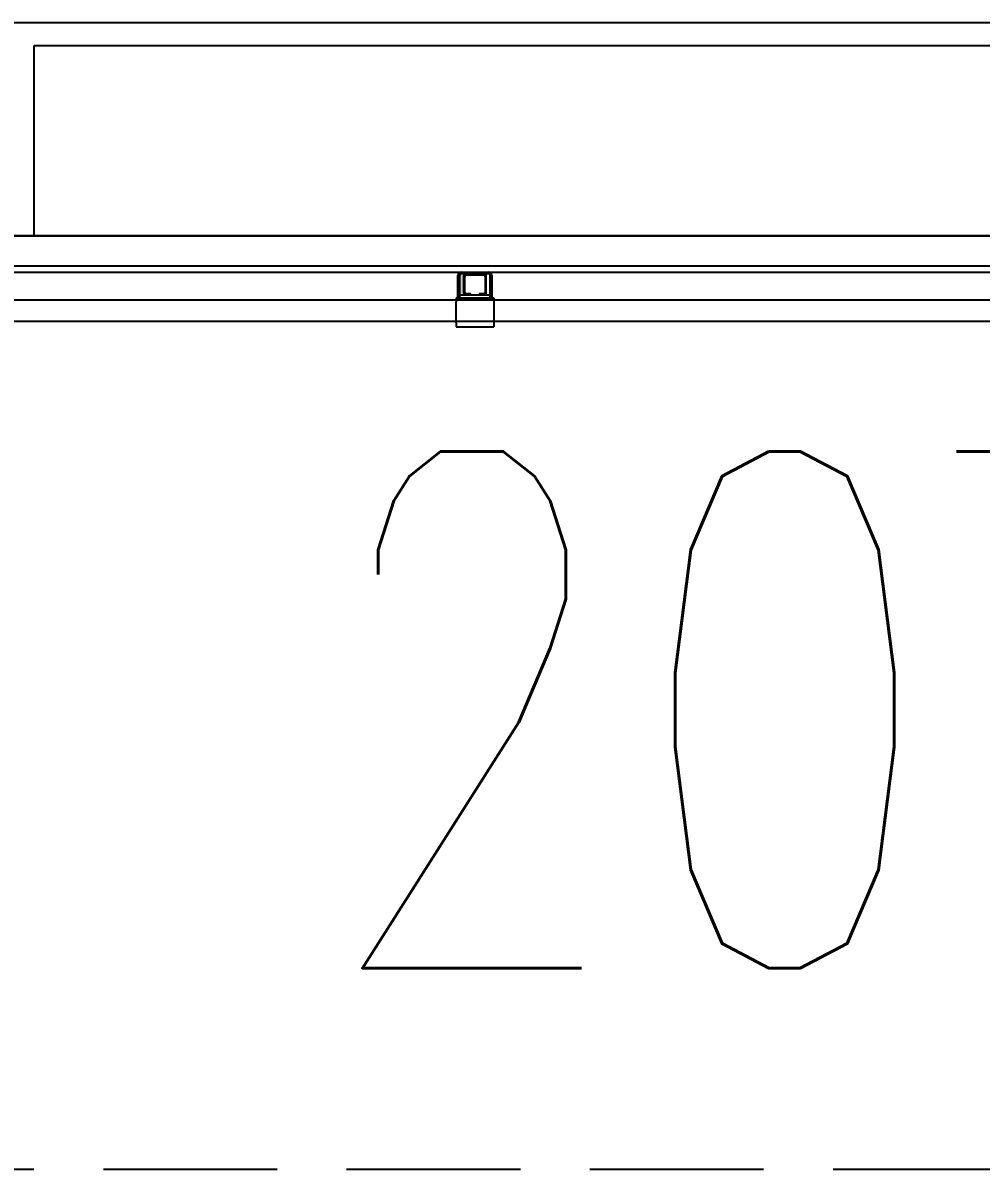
# Model space of a CAD drawing. Extents: x -1201378 to 2367219, y -619313 to 244905.
# Drawn here: x 1559424 to 1560802, y -77421 to -75771 of the extents above; entities that cross this region are included whole.
import ezdxf

# ---------------------------------------------------------------- set-up
doc = ezdxf.new("R2010")
doc.units = 0
doc.header["$LTSCALE"] = 1000
doc.linetypes.add('DASH', pattern=[0.35, 0.25, -0.1])
doc.layers.get('0').update_dxf_attribs({"linetype": 'CONTINUOUS'})
for name, color, linetype in [('A-LIN-V', 9, 'CONTINUOUS'), ('FHSGH10105-主梁-06', 7, 'CONTINUOUS'), ('S-SB', 21, 'CONTINUOUS')]:
    doc.layers.add(name, color=color, linetype=linetype)
doc.styles.add('A-STANDARD', font='SIMPLEX', dxfattribs={"bigfont": 'GBCBIG'})

# ---------------------------------------------------------------- blocks, each defined once
blk = doc.blocks.new('20T')
at = {"layer": 'A-LIN-V'}
h = blk.add_hatch(color=1, dxfattribs=at)
h.dxf.hatch_style = 1
h.paths.add_polyline_path([(1597130.5, -76162.3, -0.414214), (1597127.2, -76159.1), (1597127.2, -76135.2, -0.414214), (1597130.5, -76131.9), (1597124, -76131.9, 0.414214), (1597121.5, -76134.3), (1597121.5, -76164.3), (1597121.9, -76164), (1597121.9, -76162.3)])
h = blk.add_hatch(color=1, dxfattribs=at)
h.dxf.hatch_style = 1
h.paths.add_polyline_path([(1597168.1, -76166.7), (1597165.3, -76164), (1597165.3, -76166.7)])
h.paths.add_polyline_path([(1597121.9, -76166.7), (1597121.9, -76164), (1597119.1, -76166.7)])
at = {"color": 1, "linetype": 'DASH'}
blk.add_lwpolyline([(1594158.9, -77420.6), (1605816.4, -77420.6)], dxfattribs=at)
at = {"layer": 'A-LIN-V', "color": 1}
for p, q in [((1604164.2, -75770.7), (1595746.1, -75770.7)), ((1596509.4, -76077.3), (1596509.4, -75803.4)), ((1596509.4, -75803.4), (1598107.3, -75803.4)), ((1592412.4, -76077.3), (1606049.7, -76077.3)), ((1598690.1, -76077.3), (1592412.4, -76077.3)), ((1598690.1, -76120.8), (1592195, -76120.8)), ((1593925.6, -76129.5), (1606049.7, -76129.5)), ((1597119.1, -76166.7), (1597119.1, -76134.3)), ((1597121.5, -76134.3), (1597121.5, -76164.3)), ((1597124, -76129.5), (1597163.1, -76129.5)), ((1597130.5, -76131.9), (1597124, -76131.9)), ((1597127.2, -76135.2), (1597127.2, -76159.1)), ((1597128.9, -76159.1), (1597128.9, -76135.2)), ((1597156.6, -76131.9), (1597130.5, -76131.9)), ((1597130.5, -76133.5), (1597156.6, -76133.5)), ((1597163.1, -76131.9), (1597156.6, -76131.9)), ((1597158.2, -76135.2), (1597158.2, -76159.1)), ((1597159.9, -76159.1), (1597159.9, -76135.2)), ((1597165.6, -76164.2), (1597165.6, -76134.3)), ((1597168, -76134.3), (1597168, -76166.6)), ((1597116.4, -76169.9), (1596111.6, -76169.9)), ((1597858.8, -76169.9), (1596254.4, -76169.9)), ((1597116.4, -76166.7), (1597119.1, -76166.7)), ((1597116.4, -76166.7), (1597116.4, -76172.1)), ((1597116.4, -76202.6), (1597116.4, -76172.1)), ((1597121.9, -76164), (1597119.1, -76166.7)), ((1597119.1, -76166.7), (1597121.9, -76166.7)), ((1597121.9, -76162.3), (1597130.5, -76162.3)), ((1597121.9, -76166.7), (1597121.9, -76162.3)), ((1597121.9, -76166.7), (1597165.3, -76166.7)), ((1597137.6, -76160.7), (1597130.5, -76160.7)), ((1597130.5, -76162.3), (1597137.6, -76162.3)), ((1597137.6, -76162.3), (1597137.6, -76160.7)), ((1597137.6, -76162.3), (1597149.5, -76162.3)), ((1597156.6, -76160.7), (1597149.5, -76160.7)), ((1597149.5, -76160.7), (1597149.5, -76162.3)), ((1597149.5, -76162.3), (1597156.6, -76162.3)), ((1597156.6, -76162.3), (1597165.3, -76162.3)), ((1597165.3, -76166.7), (1597165.3, -76162.3)), ((1597168.1, -76166.7), (1597165.3, -76164)), ((1597165.3, -76166.7), (1597168.1, -76166.7)), ((1597168.1, -76166.7), (1597170.8, -76166.7)), ((1597170.8, -76166.7), (1597170.8, -76172.1)), ((1598547.7, -76169.9), (1597170.8, -76169.9)), ((1597170.8, -76172.1), (1597170.8, -76202.6)), ((1597116.4, -76200.4), (1596111.6, -76200.4)), ((1598389, -76200.4), (1596823.8, -76200.4)), ((1597116.4, -76202.6), (1597116.4, -76208)), ((1598547.7, -76200.4), (1597170.8, -76200.4)), ((1597170.8, -76202.6), (1597170.8, -76208)), ((1597116.4, -76208), (1597170.8, -76208))]:
    blk.add_line(p, q, dxfattribs=at)
for centre, radius, start, end in [((1597124, -76134.3), 4.89, 90, 180), ((1597124, -76134.3), 2.45, 90, 180), ((1597130.5, -76135.2), 3.26, 90, 180), ((1597130.5, -76135.2), 1.63, 90, 180), ((1597156.6, -76135.2), 3.26, 0, 90), ((1597156.6, -76135.2), 1.63, 360, 90), ((1597163.1, -76134.3), 4.89, 0, 90), ((1597163.1, -76134.3), 2.45, 0, 90), ((1597130.5, -76159.1), 3.26, 180, 270), ((1597130.5, -76159.1), 1.63, 180, 270), ((1597156.6, -76159.1), 1.63, 270, 360), ((1597156.6, -76159.1), 3.26, 270, 0)]:
    blk.add_arc(centre, radius, start, end, dxfattribs=at)

msp = doc.modelspace()

# ---------------------------------------------------------------- block references
at = {"layer": 'S-SB'}
msp.add_blockref('20T', (-37069.5, 0), dxfattribs=at)

# ---------------------------------------------------------------- texts
at = {"layer": 'FHSGH10105-主梁-06', "color": 3, "linetype": 'Continuous', "style": 'A-STANDARD', "width": 0.705882}
msp.add_text('20T', height=743.75, dxfattribs=at).set_placement((1559844.7, -77131.4))

doc.saveas('drawing.dxf')
